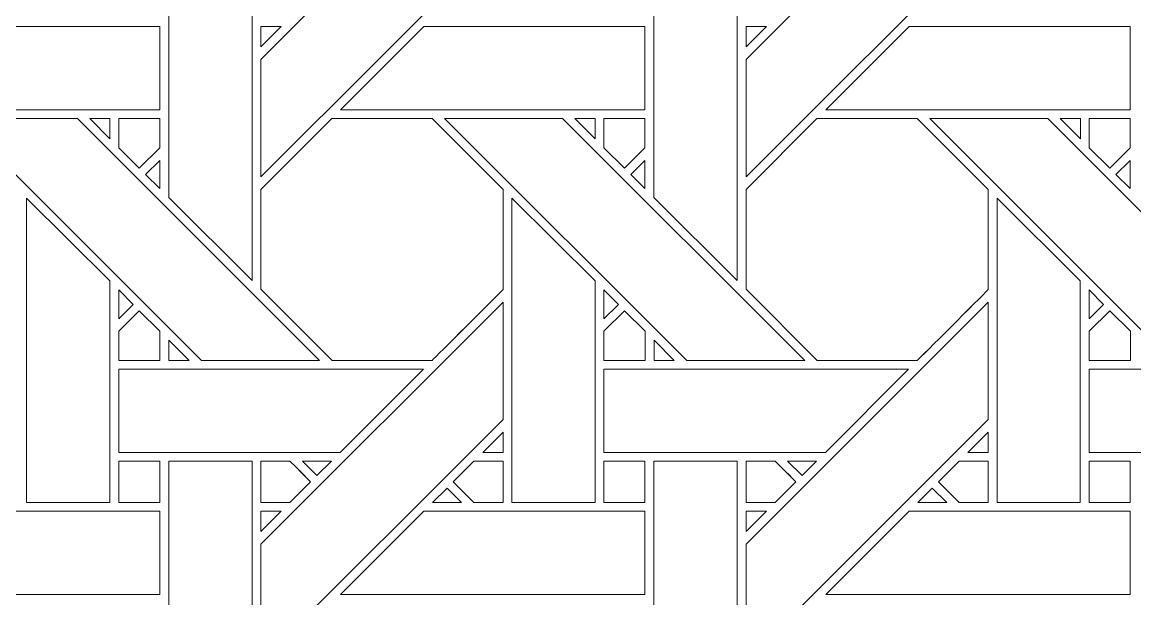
# Model space of a CAD drawing. Header units: inches. Extents: x 4.4 to 20.4, y 1.1 to 17.1.
# Drawn here: x 8.359 to 10.534, y 12.661 to 13.789 of the extents above; entities that cross this region are included whole.
import ezdxf

# ---------------------------------------------------------------- set-up
doc = ezdxf.new("R2010")
doc.units = ezdxf.units.IN
doc.header["$MEASUREMENT"] = 0
doc.layers.add('Design', color=7, linetype='Continuous', lineweight=0)

msp = doc.modelspace()

# ---------------------------------------------------------------- linework, layer by layer
at = {"layer": 'Design'}
for points, knots in [([(4.3829, 17.0948), (4.3829, 17.0948), (4.3829, 1.0948), (4.3829, 1.0948), (4.3829, 1.0948), (20.3829, 1.0948), (20.3829, 1.0948), (20.3829, 1.0948), (20.3829, 17.0948), (20.3829, 17.0948), (20.3829, 17.0948), (4.3829, 17.0948), (4.3829, 17.0948)], [0, 0, 0, 0, 1, 1, 1, 2, 2, 2, 3, 3, 3, 4, 4, 4, 4]), ([(19.3728, 16.2388), (19.3728, 16.2388), (5.2388, 16.2388), (5.2388, 16.2388), (5.2388, 16.2388), (5.2388, 1.9507), (5.2388, 1.9507), (5.2388, 1.9507), (19.5269, 1.9507), (19.5269, 1.9507), (19.5269, 1.9507), (19.5269, 16.2388), (19.5269, 16.2388), (19.5269, 16.2388), (19.3728, 16.2388), (19.3728, 16.2388)], [0, 0, 0, 0, 1, 1, 1, 2, 2, 2, 3, 3, 3, 4, 4, 4, 5, 5, 5, 5]), ([(9.2992, 13.9603), (9.2992, 13.9603), (8.8255, 13.4866), (8.8255, 13.4866), (8.8255, 13.4866), (8.8255, 13.7167), (8.8255, 13.7167), (8.8255, 13.7167), (9.2992, 14.1903), (9.2992, 14.1903), (9.2992, 14.1903), (9.2992, 13.9603), (9.2992, 13.9603)], [0, 0, 0, 0, 1, 1, 1, 2, 2, 2, 3, 3, 3, 4, 4, 4, 4]), ([(10.2479, 13.9603), (10.2479, 13.9603), (9.7742, 13.4866), (9.7742, 13.4866), (9.7742, 13.4866), (9.7742, 13.7167), (9.7742, 13.7167), (9.7742, 13.7167), (10.2479, 14.1903), (10.2479, 14.1903), (10.2479, 14.1903), (10.2479, 13.9603), (10.2479, 13.9603)], [0, 0, 0, 0, 1, 1, 1, 2, 2, 2, 3, 3, 3, 4, 4, 4, 4]), ([(8.6454, 13.4466), (8.6454, 13.4466), (8.6454, 13.8788), (8.6454, 13.8788), (8.6454, 13.8788), (8.8083, 13.8788), (8.8083, 13.8788), (8.8083, 13.8788), (8.8083, 13.2837), (8.8083, 13.2837), (8.8083, 13.2837), (8.6454, 13.4466), (8.6454, 13.4466)], [0, 0, 0, 0, 1, 1, 1, 2, 2, 2, 3, 3, 3, 4, 4, 4, 4]), ([(9.5942, 13.4466), (9.5942, 13.4466), (9.5942, 13.8788), (9.5942, 13.8788), (9.5942, 13.8788), (9.7571, 13.8788), (9.7571, 13.8788), (9.7571, 13.8788), (9.7571, 13.2837), (9.7571, 13.2837), (9.7571, 13.2837), (9.5942, 13.4466), (9.5942, 13.4466)], [0, 0, 0, 0, 1, 1, 1, 2, 2, 2, 3, 3, 3, 4, 4, 4, 4]), ([(8.6279, 13.7809), (8.6279, 13.7809), (8.6279, 13.6181), (8.6279, 13.6181), (8.6279, 13.6181), (8.0326, 13.6181), (8.0326, 13.6181), (8.0326, 13.6181), (8.1954, 13.7809), (8.1954, 13.7809), (8.1954, 13.7809), (8.6279, 13.7809), (8.6279, 13.7809)], [0, 0, 0, 0, 1, 1, 1, 2, 2, 2, 3, 3, 3, 4, 4, 4, 4]), ([(8.8653, 13.7809), (8.8653, 13.7809), (8.8255, 13.7411), (8.8255, 13.7411), (8.8255, 13.7411), (8.8255, 13.7809), (8.8255, 13.7809), (8.8255, 13.7809), (8.8653, 13.7809), (8.8653, 13.7809)], [0, 0, 0, 0, 1, 1, 1, 2, 2, 2, 3, 3, 3, 3]), ([(9.5766, 13.7809), (9.5766, 13.7809), (9.5766, 13.6181), (9.5766, 13.6181), (9.5766, 13.6181), (8.9813, 13.6181), (8.9813, 13.6181), (8.9813, 13.6181), (9.1442, 13.7809), (9.1442, 13.7809), (9.1442, 13.7809), (9.5766, 13.7809), (9.5766, 13.7809)], [0, 0, 0, 0, 1, 1, 1, 2, 2, 2, 3, 3, 3, 4, 4, 4, 4]), ([(9.814, 13.7809), (9.814, 13.7809), (9.7742, 13.7411), (9.7742, 13.7411), (9.7742, 13.7411), (9.7742, 13.7809), (9.7742, 13.7809), (9.7742, 13.7809), (9.814, 13.7809), (9.814, 13.7809)], [0, 0, 0, 0, 1, 1, 1, 2, 2, 2, 3, 3, 3, 3]), ([(10.5253, 13.7809), (10.5253, 13.7809), (10.5253, 13.6181), (10.5253, 13.6181), (10.5253, 13.6181), (9.9301, 13.6181), (9.9301, 13.6181), (9.9301, 13.6181), (10.0929, 13.7809), (10.0929, 13.7809), (10.0929, 13.7809), (10.5253, 13.7809), (10.5253, 13.7809)], [0, 0, 0, 0, 1, 1, 1, 2, 2, 2, 3, 3, 3, 4, 4, 4, 4]), ([(8.9405, 13.1273), (8.9405, 13.1273), (8.7095, 13.1273), (8.7095, 13.1273), (8.7095, 13.1273), (8.2359, 13.601), (8.2359, 13.601), (8.2359, 13.601), (8.4669, 13.601), (8.4669, 13.601), (8.4669, 13.601), (8.9405, 13.1273), (8.9405, 13.1273)], [0, 0, 0, 0, 1, 1, 1, 2, 2, 2, 3, 3, 3, 4, 4, 4, 4]), ([(8.491, 13.601), (8.491, 13.601), (8.5304, 13.601), (8.5304, 13.601), (8.5304, 13.601), (8.5304, 13.5611), (8.5304, 13.5611), (8.5304, 13.5611), (8.491, 13.601), (8.491, 13.601)], [0, 0, 0, 0, 1, 1, 1, 2, 2, 2, 3, 3, 3, 3]), ([(8.6278, 13.601), (8.6278, 13.601), (8.6278, 13.5434), (8.6278, 13.5434), (8.6278, 13.5434), (8.5879, 13.5035), (8.5879, 13.5035), (8.5879, 13.5035), (8.5476, 13.5438), (8.5476, 13.5438), (8.5476, 13.5438), (8.5476, 13.601), (8.5476, 13.601), (8.5476, 13.601), (8.6278, 13.601), (8.6278, 13.601)], [0, 0, 0, 0, 1, 1, 1, 2, 2, 2, 3, 3, 3, 4, 4, 4, 5, 5, 5, 5]), ([(8.6278, 13.5434), (8.6278, 13.5434), (8.5879, 13.5035), (8.5879, 13.5035), (8.5879, 13.5035), (8.5476, 13.5438), (8.5476, 13.5438), (8.5476, 13.5438), (8.5476, 13.601), (8.5476, 13.601), (8.5476, 13.601), (8.6278, 13.601), (8.6278, 13.601), (8.6278, 13.601), (8.6278, 13.5434), (8.6278, 13.5434)], [0, 0, 0, 0, 1, 1, 1, 2, 2, 2, 3, 3, 3, 4, 4, 4, 5, 5, 5, 5]), ([(8.9642, 13.601), (8.9642, 13.601), (9.1604, 13.601), (9.1604, 13.601), (9.1604, 13.601), (9.2991, 13.4623), (9.2991, 13.4623), (9.2991, 13.4623), (9.2991, 13.2661), (9.2991, 13.2661), (9.2813, 13.2481), (9.1694, 13.1364), (9.1604, 13.1274), (9.1604, 13.1274), (8.9647, 13.1274), (8.9647, 13.1274), (8.9647, 13.1274), (8.8255, 13.2666), (8.8255, 13.2666), (8.8255, 13.2666), (8.8255, 13.4623), (8.8255, 13.4623), (8.8255, 13.4623), (8.9642, 13.601), (8.9642, 13.601)], [0, 0, 0, 0, 1, 1, 1, 2, 2, 2, 3, 3, 3, 4, 4, 4, 5, 5, 5, 6, 6, 6, 7, 7, 7, 8, 8, 8, 8]), ([(9.2991, 13.4623), (9.2991, 13.4623), (9.2991, 13.2661), (9.2991, 13.2661), (9.2815, 13.2483), (9.1695, 13.1365), (9.1604, 13.1274), (9.1604, 13.1274), (8.9647, 13.1274), (8.9647, 13.1274), (8.9647, 13.1274), (8.8255, 13.2666), (8.8255, 13.2666), (8.8255, 13.2666), (8.8255, 13.4623), (8.8255, 13.4623), (8.8255, 13.4623), (8.9642, 13.601), (8.9642, 13.601), (8.9642, 13.601), (9.1604, 13.601), (9.1604, 13.601), (9.1604, 13.601), (9.2991, 13.4623), (9.2991, 13.4623)], [0, 0, 0, 0, 1, 1, 1, 2, 2, 2, 3, 3, 3, 4, 4, 4, 5, 5, 5, 6, 6, 6, 7, 7, 7, 8, 8, 8, 8]), ([(9.8892, 13.1273), (9.8892, 13.1273), (9.6582, 13.1273), (9.6582, 13.1273), (9.6582, 13.1273), (9.1846, 13.601), (9.1846, 13.601), (9.1846, 13.601), (9.4156, 13.601), (9.4156, 13.601), (9.4156, 13.601), (9.8892, 13.1273), (9.8892, 13.1273)], [0, 0, 0, 0, 1, 1, 1, 2, 2, 2, 3, 3, 3, 4, 4, 4, 4]), ([(9.4397, 13.601), (9.4397, 13.601), (9.4791, 13.601), (9.4791, 13.601), (9.4791, 13.601), (9.4791, 13.5611), (9.4791, 13.5611), (9.4791, 13.5611), (9.4397, 13.601), (9.4397, 13.601)], [0, 0, 0, 0, 1, 1, 1, 2, 2, 2, 3, 3, 3, 3]), ([(9.4963, 13.5438), (9.4963, 13.5438), (9.4963, 13.601), (9.4963, 13.601), (9.4963, 13.601), (9.5766, 13.601), (9.5766, 13.601), (9.5766, 13.601), (9.5766, 13.5434), (9.5766, 13.5434), (9.5766, 13.5434), (9.5366, 13.5035), (9.5366, 13.5035), (9.5366, 13.5035), (9.4963, 13.5438), (9.4963, 13.5438)], [0, 0, 0, 0, 1, 1, 1, 2, 2, 2, 3, 3, 3, 4, 4, 4, 5, 5, 5, 5]), ([(9.5766, 13.5434), (9.5766, 13.5434), (9.5366, 13.5035), (9.5366, 13.5035), (9.5366, 13.5035), (9.4963, 13.5438), (9.4963, 13.5438), (9.4963, 13.5438), (9.4963, 13.601), (9.4963, 13.601), (9.4963, 13.601), (9.5766, 13.601), (9.5766, 13.601), (9.5766, 13.601), (9.5766, 13.5434), (9.5766, 13.5434)], [0, 0, 0, 0, 1, 1, 1, 2, 2, 2, 3, 3, 3, 4, 4, 4, 5, 5, 5, 5]), ([(9.9129, 13.601), (9.9129, 13.601), (10.1091, 13.601), (10.1091, 13.601), (10.1091, 13.601), (10.2478, 13.4623), (10.2478, 13.4623), (10.2478, 13.4623), (10.2478, 13.2661), (10.2478, 13.2661), (10.23, 13.2481), (10.1181, 13.1364), (10.1091, 13.1274), (10.1091, 13.1274), (9.9134, 13.1274), (9.9134, 13.1274), (9.9134, 13.1274), (9.7742, 13.2666), (9.7742, 13.2666), (9.7742, 13.2666), (9.7742, 13.4623), (9.7742, 13.4623), (9.7742, 13.4623), (9.9129, 13.601), (9.9129, 13.601)], [0, 0, 0, 0, 1, 1, 1, 2, 2, 2, 3, 3, 3, 4, 4, 4, 5, 5, 5, 6, 6, 6, 7, 7, 7, 8, 8, 8, 8]), ([(10.2478, 13.4623), (10.2478, 13.4623), (10.2478, 13.2661), (10.2478, 13.2661), (10.23, 13.248), (10.118, 13.1363), (10.1091, 13.1274), (10.1091, 13.1274), (9.9134, 13.1274), (9.9134, 13.1274), (9.9134, 13.1274), (9.7742, 13.2666), (9.7742, 13.2666), (9.7742, 13.2666), (9.7742, 13.4623), (9.7742, 13.4623), (9.7742, 13.4623), (9.9129, 13.601), (9.9129, 13.601), (9.9129, 13.601), (10.1091, 13.601), (10.1091, 13.601), (10.1091, 13.601), (10.2478, 13.4623), (10.2478, 13.4623)], [0, 0, 0, 0, 1, 1, 1, 2, 2, 2, 3, 3, 3, 4, 4, 4, 5, 5, 5, 6, 6, 6, 7, 7, 7, 8, 8, 8, 8]), ([(10.838, 13.1273), (10.838, 13.1273), (10.6069, 13.1273), (10.6069, 13.1273), (10.6069, 13.1273), (10.1334, 13.601), (10.1334, 13.601), (10.1334, 13.601), (10.3643, 13.601), (10.3643, 13.601), (10.3643, 13.601), (10.838, 13.1273), (10.838, 13.1273)], [0, 0, 0, 0, 1, 1, 1, 2, 2, 2, 3, 3, 3, 4, 4, 4, 4]), ([(10.3884, 13.601), (10.3884, 13.601), (10.4279, 13.601), (10.4279, 13.601), (10.4279, 13.601), (10.4279, 13.5611), (10.4279, 13.5611), (10.4279, 13.5611), (10.3884, 13.601), (10.3884, 13.601)], [0, 0, 0, 0, 1, 1, 1, 2, 2, 2, 3, 3, 3, 3]), ([(10.5253, 13.601), (10.5253, 13.601), (10.5253, 13.5434), (10.5253, 13.5434), (10.5253, 13.5434), (10.4854, 13.5035), (10.4854, 13.5035), (10.4854, 13.5035), (10.445, 13.5438), (10.445, 13.5438), (10.445, 13.5438), (10.445, 13.601), (10.445, 13.601), (10.445, 13.601), (10.5253, 13.601), (10.5253, 13.601)], [0, 0, 0, 0, 1, 1, 1, 2, 2, 2, 3, 3, 3, 4, 4, 4, 5, 5, 5, 5]), ([(10.5253, 13.5434), (10.5253, 13.5434), (10.4854, 13.5035), (10.4854, 13.5035), (10.4854, 13.5035), (10.445, 13.5438), (10.445, 13.5438), (10.445, 13.5438), (10.445, 13.601), (10.445, 13.601), (10.445, 13.601), (10.5253, 13.601), (10.5253, 13.601), (10.5253, 13.601), (10.5253, 13.5434), (10.5253, 13.5434)], [0, 0, 0, 0, 1, 1, 1, 2, 2, 2, 3, 3, 3, 4, 4, 4, 5, 5, 5, 5]), ([(8.6279, 13.5191), (8.6279, 13.5191), (8.6279, 13.464), (8.6279, 13.464), (8.6279, 13.464), (8.6001, 13.4913), (8.6001, 13.4913), (8.6001, 13.4913), (8.6279, 13.5191), (8.6279, 13.5191)], [0, 0, 0, 0, 1, 1, 1, 2, 2, 2, 3, 3, 3, 3]), ([(9.5766, 13.5191), (9.5766, 13.5191), (9.5766, 13.464), (9.5766, 13.464), (9.5766, 13.464), (9.5488, 13.4913), (9.5488, 13.4913), (9.5488, 13.4913), (9.5766, 13.5191), (9.5766, 13.5191)], [0, 0, 0, 0, 1, 1, 1, 2, 2, 2, 3, 3, 3, 3]), ([(10.5253, 13.5191), (10.5253, 13.5191), (10.5253, 13.464), (10.5253, 13.464), (10.5253, 13.464), (10.4976, 13.4913), (10.4976, 13.4913), (10.4976, 13.4913), (10.5253, 13.5191), (10.5253, 13.5191)], [0, 0, 0, 0, 1, 1, 1, 2, 2, 2, 3, 3, 3, 3]), ([(8.3676, 12.8493), (8.3676, 12.8493), (8.3676, 13.4452), (8.3676, 13.4452), (8.3676, 13.4452), (8.5303, 13.283), (8.5303, 13.283), (8.5303, 13.283), (8.5303, 12.8493), (8.5303, 12.8493), (8.5303, 12.8493), (8.3676, 12.8493), (8.3676, 12.8493)], [0, 0, 0, 0, 1, 1, 1, 2, 2, 2, 3, 3, 3, 4, 4, 4, 4]), ([(9.3163, 12.8493), (9.3163, 12.8493), (9.3163, 13.4452), (9.3163, 13.4452), (9.3163, 13.4452), (9.4791, 13.283), (9.4791, 13.283), (9.4791, 13.283), (9.4791, 12.8493), (9.4791, 12.8493), (9.4791, 12.8493), (9.3163, 12.8493), (9.3163, 12.8493)], [0, 0, 0, 0, 1, 1, 1, 2, 2, 2, 3, 3, 3, 4, 4, 4, 4]), ([(10.265, 12.8493), (10.265, 12.8493), (10.265, 13.4452), (10.265, 13.4452), (10.265, 13.4452), (10.4278, 13.283), (10.4278, 13.283), (10.4278, 13.283), (10.4278, 12.8493), (10.4278, 12.8493), (10.4278, 12.8493), (10.265, 12.8493), (10.265, 12.8493)], [0, 0, 0, 0, 1, 1, 1, 2, 2, 2, 3, 3, 3, 4, 4, 4, 4]), ([(8.5476, 13.2088), (8.5476, 13.2088), (8.5476, 13.2655), (8.5476, 13.2655), (8.5476, 13.2655), (8.5758, 13.2369), (8.5758, 13.2369), (8.5758, 13.2369), (8.5476, 13.2088), (8.5476, 13.2088)], [0, 0, 0, 0, 1, 1, 1, 2, 2, 2, 3, 3, 3, 3]), ([(9.4964, 13.2088), (9.4964, 13.2088), (9.4964, 13.2655), (9.4964, 13.2655), (9.4964, 13.2655), (9.5246, 13.2369), (9.5246, 13.2369), (9.5246, 13.2369), (9.4964, 13.2088), (9.4964, 13.2088)], [0, 0, 0, 0, 1, 1, 1, 2, 2, 2, 3, 3, 3, 3]), ([(10.4451, 13.2088), (10.4451, 13.2088), (10.4451, 13.2655), (10.4451, 13.2655), (10.4451, 13.2655), (10.4733, 13.2369), (10.4733, 13.2369), (10.4733, 13.2369), (10.4451, 13.2088), (10.4451, 13.2088)], [0, 0, 0, 0, 1, 1, 1, 2, 2, 2, 3, 3, 3, 3]), ([(9.2992, 13.0116), (9.2992, 13.0116), (8.8255, 12.5379), (8.8255, 12.5379), (8.8255, 12.5379), (8.8255, 12.768), (8.8255, 12.768), (8.8255, 12.768), (9.2992, 13.2416), (9.2992, 13.2416), (9.2992, 13.2416), (9.2992, 13.0116), (9.2992, 13.0116)], [0, 0, 0, 0, 1, 1, 1, 2, 2, 2, 3, 3, 3, 4, 4, 4, 4]), ([(10.2479, 13.0116), (10.2479, 13.0116), (9.7742, 12.5379), (9.7742, 12.5379), (9.7742, 12.5379), (9.7742, 12.768), (9.7742, 12.768), (9.7742, 12.768), (10.2479, 13.2416), (10.2479, 13.2416), (10.2479, 13.2416), (10.2479, 13.0116), (10.2479, 13.0116)], [0, 0, 0, 0, 1, 1, 1, 2, 2, 2, 3, 3, 3, 4, 4, 4, 4]), ([(8.5476, 13.1271), (8.5476, 13.1271), (8.5476, 13.1844), (8.5476, 13.1844), (8.5476, 13.1844), (8.5879, 13.2247), (8.5879, 13.2247), (8.5879, 13.2247), (8.6282, 13.1844), (8.6282, 13.1844), (8.6282, 13.1844), (8.6282, 13.1271), (8.6282, 13.1271), (8.6282, 13.1271), (8.5476, 13.1271), (8.5476, 13.1271)], [0, 0, 0, 0, 1, 1, 1, 2, 2, 2, 3, 3, 3, 4, 4, 4, 5, 5, 5, 5]), ([(8.5879, 13.2247), (8.5879, 13.2247), (8.6282, 13.1844), (8.6282, 13.1844), (8.6282, 13.1844), (8.6282, 13.1271), (8.6282, 13.1271), (8.6282, 13.1271), (8.5476, 13.1271), (8.5476, 13.1271), (8.5476, 13.1271), (8.5476, 13.1844), (8.5476, 13.1844), (8.5476, 13.1844), (8.5879, 13.2247), (8.5879, 13.2247)], [0, 0, 0, 0, 1, 1, 1, 2, 2, 2, 3, 3, 3, 4, 4, 4, 5, 5, 5, 5]), ([(9.4963, 13.1271), (9.4963, 13.1271), (9.4963, 13.1844), (9.4963, 13.1844), (9.4963, 13.1844), (9.5367, 13.2247), (9.5367, 13.2247), (9.5367, 13.2247), (9.577, 13.1844), (9.577, 13.1844), (9.577, 13.1844), (9.577, 13.1271), (9.577, 13.1271), (9.577, 13.1271), (9.4963, 13.1271), (9.4963, 13.1271)], [0, 0, 0, 0, 1, 1, 1, 2, 2, 2, 3, 3, 3, 4, 4, 4, 5, 5, 5, 5]), ([(9.5367, 13.2247), (9.5367, 13.2247), (9.577, 13.1844), (9.577, 13.1844), (9.577, 13.1844), (9.577, 13.1271), (9.577, 13.1271), (9.577, 13.1271), (9.4963, 13.1271), (9.4963, 13.1271), (9.4963, 13.1271), (9.4963, 13.1844), (9.4963, 13.1844), (9.4963, 13.1844), (9.5367, 13.2247), (9.5367, 13.2247)], [0, 0, 0, 0, 1, 1, 1, 2, 2, 2, 3, 3, 3, 4, 4, 4, 5, 5, 5, 5]), ([(10.4451, 13.1271), (10.4451, 13.1271), (10.4451, 13.1844), (10.4451, 13.1844), (10.4451, 13.1844), (10.4854, 13.2247), (10.4854, 13.2247), (10.4854, 13.2247), (10.5257, 13.1844), (10.5257, 13.1844), (10.5257, 13.1844), (10.5257, 13.1271), (10.5257, 13.1271), (10.5257, 13.1271), (10.4451, 13.1271), (10.4451, 13.1271)], [0, 0, 0, 0, 1, 1, 1, 2, 2, 2, 3, 3, 3, 4, 4, 4, 5, 5, 5, 5]), ([(10.4854, 13.2247), (10.4854, 13.2247), (10.5257, 13.1844), (10.5257, 13.1844), (10.5257, 13.1844), (10.5257, 13.1271), (10.5257, 13.1271), (10.5257, 13.1271), (10.4451, 13.1271), (10.4451, 13.1271), (10.4451, 13.1271), (10.4451, 13.1844), (10.4451, 13.1844), (10.4451, 13.1844), (10.4854, 13.2247), (10.4854, 13.2247)], [0, 0, 0, 0, 1, 1, 1, 2, 2, 2, 3, 3, 3, 4, 4, 4, 5, 5, 5, 5]), ([(8.6455, 13.1273), (8.6455, 13.1273), (8.6455, 13.1671), (8.6455, 13.1671), (8.6455, 13.1671), (8.6853, 13.1273), (8.6853, 13.1273), (8.6853, 13.1273), (8.6455, 13.1273), (8.6455, 13.1273)], [0, 0, 0, 0, 1, 1, 1, 2, 2, 2, 3, 3, 3, 3]), ([(9.5943, 13.1273), (9.5943, 13.1273), (9.5943, 13.1671), (9.5943, 13.1671), (9.5943, 13.1671), (9.634, 13.1273), (9.634, 13.1273), (9.634, 13.1273), (9.5943, 13.1273), (9.5943, 13.1273)], [0, 0, 0, 0, 1, 1, 1, 2, 2, 2, 3, 3, 3, 3]), ([(9.1433, 13.1101), (9.1433, 13.1101), (8.9806, 12.9474), (8.9806, 12.9474), (8.9806, 12.9474), (8.5476, 12.9474), (8.5476, 12.9474), (8.5476, 12.9474), (8.5476, 13.1101), (8.5476, 13.1101), (8.5476, 13.1101), (9.1433, 13.1101), (9.1433, 13.1101)], [0, 0, 0, 0, 1, 1, 1, 2, 2, 2, 3, 3, 3, 4, 4, 4, 4]), ([(10.0921, 13.1101), (10.0921, 13.1101), (9.9293, 12.9474), (9.9293, 12.9474), (9.9293, 12.9474), (9.4964, 12.9474), (9.4964, 12.9474), (9.4964, 12.9474), (9.4964, 13.1101), (9.4964, 13.1101), (9.4964, 13.1101), (10.0921, 13.1101), (10.0921, 13.1101)], [0, 0, 0, 0, 1, 1, 1, 2, 2, 2, 3, 3, 3, 4, 4, 4, 4]), ([(11.0408, 13.1101), (11.0408, 13.1101), (10.8781, 12.9474), (10.8781, 12.9474), (10.8781, 12.9474), (10.4451, 12.9474), (10.4451, 12.9474), (10.4451, 12.9474), (10.4451, 13.1101), (10.4451, 13.1101), (10.4451, 13.1101), (11.0408, 13.1101), (11.0408, 13.1101)], [0, 0, 0, 0, 1, 1, 1, 2, 2, 2, 3, 3, 3, 4, 4, 4, 4]), ([(9.2992, 12.9474), (9.2992, 12.9474), (9.2594, 12.9474), (9.2594, 12.9474), (9.2594, 12.9474), (9.2992, 12.9872), (9.2992, 12.9872), (9.2992, 12.9872), (9.2992, 12.9474), (9.2992, 12.9474)], [0, 0, 0, 0, 1, 1, 1, 2, 2, 2, 3, 3, 3, 3]), ([(10.2479, 12.9474), (10.2479, 12.9474), (10.2081, 12.9474), (10.2081, 12.9474), (10.2081, 12.9474), (10.2479, 12.9872), (10.2479, 12.9872), (10.2479, 12.9872), (10.2479, 12.9474), (10.2479, 12.9474)], [0, 0, 0, 0, 1, 1, 1, 2, 2, 2, 3, 3, 3, 3]), ([(8.5476, 12.8494), (8.5476, 12.8494), (8.5476, 12.9301), (8.5476, 12.9301), (8.5476, 12.9301), (8.6278, 12.9301), (8.6278, 12.9301), (8.6278, 12.9301), (8.6278, 12.8494), (8.6278, 12.8494), (8.6278, 12.8494), (8.5476, 12.8494), (8.5476, 12.8494)], [0, 0, 0, 0, 1, 1, 1, 2, 2, 2, 3, 3, 3, 4, 4, 4, 4]), ([(8.6278, 12.9301), (8.6278, 12.9301), (8.6278, 12.8494), (8.6278, 12.8494), (8.6278, 12.8494), (8.5476, 12.8494), (8.5476, 12.8494), (8.5476, 12.8494), (8.5476, 12.9301), (8.5476, 12.9301), (8.5476, 12.9301), (8.6278, 12.9301), (8.6278, 12.9301)], [0, 0, 0, 0, 1, 1, 1, 2, 2, 2, 3, 3, 3, 4, 4, 4, 4]), ([(8.6454, 12.4979), (8.6454, 12.4979), (8.6454, 12.9301), (8.6454, 12.9301), (8.6454, 12.9301), (8.8083, 12.9301), (8.8083, 12.9301), (8.8083, 12.9301), (8.8083, 12.335), (8.8083, 12.335), (8.8083, 12.335), (8.6454, 12.4979), (8.6454, 12.4979)], [0, 0, 0, 0, 1, 1, 1, 2, 2, 2, 3, 3, 3, 4, 4, 4, 4]), ([(8.8825, 12.9301), (8.8877, 12.925), (8.9184, 12.8942), (8.9228, 12.8898), (8.9228, 12.8898), (8.8824, 12.8494), (8.8824, 12.8494), (8.8824, 12.8494), (8.8255, 12.8494), (8.8255, 12.8494), (8.8255, 12.8494), (8.8255, 12.9301), (8.8255, 12.9301), (8.8255, 12.9301), (8.8825, 12.9301), (8.8825, 12.9301)], [0, 0, 0, 0, 1, 1, 1, 2, 2, 2, 3, 3, 3, 4, 4, 4, 5, 5, 5, 5]), ([(8.9228, 12.8898), (8.9228, 12.8898), (8.8824, 12.8494), (8.8824, 12.8494), (8.8824, 12.8494), (8.8255, 12.8494), (8.8255, 12.8494), (8.8255, 12.8494), (8.8255, 12.9301), (8.8255, 12.9301), (8.8255, 12.9301), (8.8825, 12.9301), (8.8825, 12.9301), (8.8878, 12.9249), (8.9186, 12.8941), (8.9228, 12.8898)], [0, 0, 0, 0, 1, 1, 1, 2, 2, 2, 3, 3, 3, 4, 4, 4, 5, 5, 5, 5]), ([(8.9069, 12.9301), (8.9069, 12.9301), (8.9634, 12.9301), (8.9634, 12.9301), (8.9634, 12.9301), (8.9351, 12.9019), (8.9351, 12.9019), (8.9351, 12.9019), (8.9069, 12.9301), (8.9069, 12.9301)], [0, 0, 0, 0, 1, 1, 1, 2, 2, 2, 3, 3, 3, 3]), ([(9.242, 12.8494), (9.242, 12.8494), (9.2017, 12.8897), (9.2017, 12.8897), (9.2017, 12.8897), (9.2421, 12.9302), (9.2421, 12.9302), (9.2421, 12.9302), (9.2991, 12.9302), (9.2991, 12.9302), (9.2991, 12.9302), (9.2991, 12.8494), (9.2991, 12.8494), (9.2991, 12.8494), (9.242, 12.8494), (9.242, 12.8494)], [0, 0, 0, 0, 1, 1, 1, 2, 2, 2, 3, 3, 3, 4, 4, 4, 5, 5, 5, 5]), ([(9.2017, 12.8897), (9.2017, 12.8897), (9.2421, 12.9302), (9.2421, 12.9302), (9.2421, 12.9302), (9.2991, 12.9302), (9.2991, 12.9302), (9.2991, 12.9302), (9.2991, 12.8494), (9.2991, 12.8494), (9.2991, 12.8494), (9.242, 12.8494), (9.242, 12.8494), (9.242, 12.8494), (9.2017, 12.8897), (9.2017, 12.8897)], [0, 0, 0, 0, 1, 1, 1, 2, 2, 2, 3, 3, 3, 4, 4, 4, 5, 5, 5, 5]), ([(9.4963, 12.8494), (9.4963, 12.8494), (9.4963, 12.9301), (9.4963, 12.9301), (9.4963, 12.9301), (9.5766, 12.9301), (9.5766, 12.9301), (9.5766, 12.9301), (9.5766, 12.8494), (9.5766, 12.8494), (9.5766, 12.8494), (9.4963, 12.8494), (9.4963, 12.8494)], [0, 0, 0, 0, 1, 1, 1, 2, 2, 2, 3, 3, 3, 4, 4, 4, 4]), ([(9.5766, 12.9301), (9.5766, 12.9301), (9.5766, 12.8494), (9.5766, 12.8494), (9.5766, 12.8494), (9.4963, 12.8494), (9.4963, 12.8494), (9.4963, 12.8494), (9.4963, 12.9301), (9.4963, 12.9301), (9.4963, 12.9301), (9.5766, 12.9301), (9.5766, 12.9301)], [0, 0, 0, 0, 1, 1, 1, 2, 2, 2, 3, 3, 3, 4, 4, 4, 4]), ([(9.5942, 12.4979), (9.5942, 12.4979), (9.5942, 12.9301), (9.5942, 12.9301), (9.5942, 12.9301), (9.7571, 12.9301), (9.7571, 12.9301), (9.7571, 12.9301), (9.7571, 12.335), (9.7571, 12.335), (9.7571, 12.335), (9.5942, 12.4979), (9.5942, 12.4979)], [0, 0, 0, 0, 1, 1, 1, 2, 2, 2, 3, 3, 3, 4, 4, 4, 4]), ([(9.8313, 12.9301), (9.8364, 12.925), (9.8672, 12.8942), (9.8716, 12.8898), (9.8716, 12.8898), (9.8312, 12.8494), (9.8312, 12.8494), (9.8312, 12.8494), (9.7742, 12.8494), (9.7742, 12.8494), (9.7742, 12.8494), (9.7742, 12.9301), (9.7742, 12.9301), (9.7742, 12.9301), (9.8313, 12.9301), (9.8313, 12.9301)], [0, 0, 0, 0, 1, 1, 1, 2, 2, 2, 3, 3, 3, 4, 4, 4, 5, 5, 5, 5]), ([(9.8557, 12.9056), (9.8557, 12.9056), (9.8716, 12.8898), (9.8716, 12.8898), (9.8716, 12.8898), (9.8312, 12.8494), (9.8312, 12.8494), (9.8312, 12.8494), (9.7742, 12.8494), (9.7742, 12.8494), (9.7742, 12.8494), (9.7742, 12.9301), (9.7742, 12.9301), (9.7742, 12.9301), (9.8313, 12.9301), (9.8313, 12.9301), (9.8366, 12.9248), (9.8465, 12.9149), (9.8557, 12.9056)], [0, 0, 0, 0, 1, 1, 1, 2, 2, 2, 3, 3, 3, 4, 4, 4, 5, 5, 5, 6, 6, 6, 6]), ([(9.8556, 12.9301), (9.8556, 12.9301), (9.9121, 12.9301), (9.9121, 12.9301), (9.9121, 12.9301), (9.8838, 12.9019), (9.8838, 12.9019), (9.8838, 12.9019), (9.8556, 12.9301), (9.8556, 12.9301)], [0, 0, 0, 0, 1, 1, 1, 2, 2, 2, 3, 3, 3, 3]), ([(10.1908, 12.8494), (10.1908, 12.8494), (10.1504, 12.8897), (10.1504, 12.8897), (10.1504, 12.8897), (10.1908, 12.9302), (10.1908, 12.9302), (10.1908, 12.9302), (10.2479, 12.9302), (10.2479, 12.9302), (10.2479, 12.9302), (10.2479, 12.8494), (10.2479, 12.8494), (10.2479, 12.8494), (10.1908, 12.8494), (10.1908, 12.8494)], [0, 0, 0, 0, 1, 1, 1, 2, 2, 2, 3, 3, 3, 4, 4, 4, 5, 5, 5, 5]), ([(10.1504, 12.8897), (10.1504, 12.8897), (10.1908, 12.9302), (10.1908, 12.9302), (10.1908, 12.9302), (10.2479, 12.9302), (10.2479, 12.9302), (10.2479, 12.9302), (10.2479, 12.8494), (10.2479, 12.8494), (10.2479, 12.8494), (10.1908, 12.8494), (10.1908, 12.8494), (10.1908, 12.8494), (10.1504, 12.8897), (10.1504, 12.8897)], [0, 0, 0, 0, 1, 1, 1, 2, 2, 2, 3, 3, 3, 4, 4, 4, 5, 5, 5, 5]), ([(10.4451, 12.8494), (10.4451, 12.8494), (10.4451, 12.9301), (10.4451, 12.9301), (10.4451, 12.9301), (10.5253, 12.9301), (10.5253, 12.9301), (10.5253, 12.9301), (10.5253, 12.8494), (10.5253, 12.8494), (10.5253, 12.8494), (10.4451, 12.8494), (10.4451, 12.8494)], [0, 0, 0, 0, 1, 1, 1, 2, 2, 2, 3, 3, 3, 4, 4, 4, 4]), ([(10.5253, 12.9301), (10.5253, 12.9301), (10.5253, 12.8494), (10.5253, 12.8494), (10.5253, 12.8494), (10.4451, 12.8494), (10.4451, 12.8494), (10.4451, 12.8494), (10.4451, 12.9301), (10.4451, 12.9301), (10.4451, 12.9301), (10.5253, 12.9301), (10.5253, 12.9301)], [0, 0, 0, 0, 1, 1, 1, 2, 2, 2, 3, 3, 3, 4, 4, 4, 4]), ([(9.2178, 12.8493), (9.2178, 12.8493), (9.1613, 12.8493), (9.1613, 12.8493), (9.1613, 12.8493), (9.1896, 12.8776), (9.1896, 12.8776), (9.1896, 12.8776), (9.2178, 12.8493), (9.2178, 12.8493)], [0, 0, 0, 0, 1, 1, 1, 2, 2, 2, 3, 3, 3, 3]), ([(10.1666, 12.8493), (10.1666, 12.8493), (10.11, 12.8493), (10.11, 12.8493), (10.11, 12.8493), (10.1383, 12.8776), (10.1383, 12.8776), (10.1383, 12.8776), (10.1666, 12.8493), (10.1666, 12.8493)], [0, 0, 0, 0, 1, 1, 1, 2, 2, 2, 3, 3, 3, 3]), ([(8.6279, 12.8322), (8.6279, 12.8322), (8.6279, 12.6694), (8.6279, 12.6694), (8.6279, 12.6694), (8.0326, 12.6694), (8.0326, 12.6694), (8.0326, 12.6694), (8.1954, 12.8322), (8.1954, 12.8322), (8.1954, 12.8322), (8.6279, 12.8322), (8.6279, 12.8322)], [0, 0, 0, 0, 1, 1, 1, 2, 2, 2, 3, 3, 3, 4, 4, 4, 4]), ([(8.8653, 12.8322), (8.8653, 12.8322), (8.8255, 12.7924), (8.8255, 12.7924), (8.8255, 12.7924), (8.8255, 12.8322), (8.8255, 12.8322), (8.8255, 12.8322), (8.8653, 12.8322), (8.8653, 12.8322)], [0, 0, 0, 0, 1, 1, 1, 2, 2, 2, 3, 3, 3, 3]), ([(9.5766, 12.8322), (9.5766, 12.8322), (9.5766, 12.6694), (9.5766, 12.6694), (9.5766, 12.6694), (8.9813, 12.6694), (8.9813, 12.6694), (8.9813, 12.6694), (9.1442, 12.8322), (9.1442, 12.8322), (9.1442, 12.8322), (9.5766, 12.8322), (9.5766, 12.8322)], [0, 0, 0, 0, 1, 1, 1, 2, 2, 2, 3, 3, 3, 4, 4, 4, 4]), ([(9.8141, 12.8322), (9.8141, 12.8322), (9.7742, 12.7924), (9.7742, 12.7924), (9.7742, 12.7924), (9.7742, 12.8322), (9.7742, 12.8322), (9.7742, 12.8322), (9.8141, 12.8322), (9.8141, 12.8322)], [0, 0, 0, 0, 1, 1, 1, 2, 2, 2, 3, 3, 3, 3]), ([(10.5253, 12.8322), (10.5253, 12.8322), (10.5253, 12.6694), (10.5253, 12.6694), (10.5253, 12.6694), (9.9301, 12.6694), (9.9301, 12.6694), (9.9301, 12.6694), (10.0929, 12.8322), (10.0929, 12.8322), (10.0929, 12.8322), (10.5253, 12.8322), (10.5253, 12.8322)], [0, 0, 0, 0, 1, 1, 1, 2, 2, 2, 3, 3, 3, 4, 4, 4, 4])]:
    msp.add_open_spline(points, degree=3, knots=knots, dxfattribs=at)

doc.saveas('drawing.dxf')
